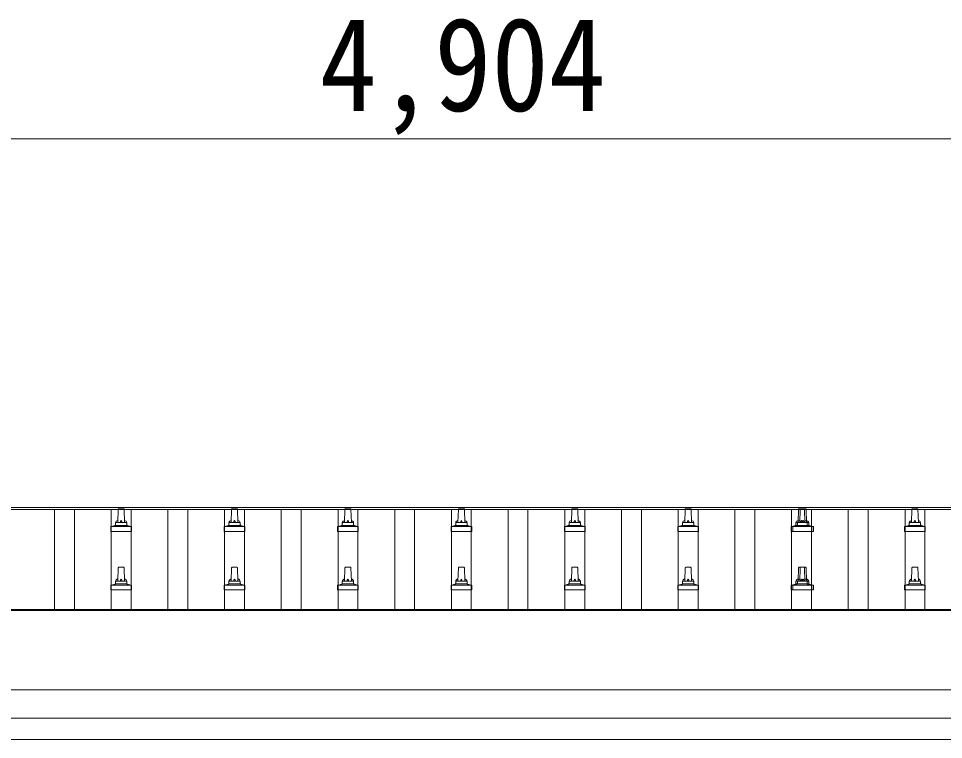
# Model space of a CAD drawing. Units: millimetres at full size, sheet at 1:50; details may follow other scales. Extents: x -14053 to 14053, y -9700 to 9700.
# Drawn here: x -5749 to -4117, y -1986 to -715 of the extents above; entities that cross this region are included whole.
import ezdxf
from ezdxf.enums import TextEntityAlignment as Align

# ---------------------------------------------------------------- set-up
doc = ezdxf.new("R2010")
doc.units = ezdxf.units.MM
doc.header["$LTSCALE"] = 50
for name, color, linetype, lineweight in [('0-2_TEXT1', 4, 'Continuous', 9), ('0-5_ELV2', 5, 'Continuous', 5), ('0-8_TABLE1', 6, 'Continuous', 9)]:
    doc.layers.add(name, color=color, linetype=linetype, lineweight=lineweight)
doc.styles.add('ＭＳ ゴシック', font='')
doc.styles.get('ＭＳ ゴシック').set_extended_font_data('MS Gothic')

msp = doc.modelspace()

# ---------------------------------------------------------------- linework, layer by layer
at = {"layer": '0-2_TEXT1'}
for p, q in [((-7390.66, -1577.16), (-2544.66, -1577.16)), ((-7390.66, -1580.75), (-2544.66, -1580.75)), ((-7388.66, -1756.77), (-2546.66, -1756.77)), ((-7388.66, -1758.66), (-2546.66, -1758.66)), ((-2546.66, -1898.55), (-7388.66, -1898.55)), ((-7388.66, -1948.37), (-2546.66, -1948.37)), ((-7367.66, -1986.27), (-2671.66, -1986.27))]:
    msp.add_line(p, q, dxfattribs=at)
at = {"layer": '0-5_ELV2', "color": 4, "lineweight": 9}
for p, q in [((-5685.16, -1756.77), (-5685.16, -1580.75)), ((-5650.16, -1756.77), (-5650.16, -1580.75)), ((-5585.16, -1756.77), (-5585.16, -1580.75)), ((-5550.16, -1756.77), (-5550.16, -1580.75)), ((-5485.16, -1756.77), (-5485.16, -1580.75)), ((-5450.16, -1756.77), (-5450.16, -1580.75)), ((-5385.16, -1756.77), (-5385.16, -1580.75)), ((-5350.16, -1756.77), (-5350.16, -1580.75)), ((-5285.16, -1756.77), (-5285.16, -1580.75)), ((-5250.16, -1756.77), (-5250.16, -1580.75)), ((-5185.16, -1756.77), (-5185.16, -1580.75)), ((-5150.16, -1756.77), (-5150.16, -1580.75)), ((-5085.16, -1756.77), (-5085.16, -1580.75)), ((-5050.16, -1756.77), (-5050.16, -1580.75)), ((-4985.16, -1756.77), (-4985.16, -1580.75)), ((-4950.16, -1756.77), (-4950.16, -1580.75)), ((-4885.16, -1756.77), (-4885.16, -1580.75)), ((-4850.16, -1756.77), (-4850.16, -1580.75)), ((-4785.16, -1756.77), (-4785.16, -1580.75)), ((-4750.16, -1756.77), (-4750.16, -1580.75)), ((-4685.16, -1756.77), (-4685.16, -1580.75)), ((-4650.16, -1756.77), (-4650.16, -1580.75)), ((-4585.16, -1756.77), (-4585.16, -1580.75)), ((-4550.16, -1756.77), (-4550.16, -1580.75)), ((-4485.16, -1756.77), (-4485.16, -1580.75)), ((-4450.16, -1756.77), (-4450.16, -1580.75)), ((-4385.16, -1756.77), (-4385.16, -1580.75)), ((-4350.16, -1756.77), (-4350.16, -1580.75)), ((-4285.16, -1756.77), (-4285.16, -1580.75)), ((-4250.16, -1756.77), (-4250.16, -1580.75)), ((-4185.16, -1756.77), (-4185.16, -1580.75)), ((-4150.16, -1756.77), (-4150.16, -1580.75))]:
    msp.add_line(p, q, dxfattribs=at)
at = {"layer": '0-5_ELV2'}
for p, q in [((-5573.66, -1603.68), (-5572.93, -1580.16)), ((-5571.94, -1579.18), (-5563.39, -1579.18)), ((-5562.39, -1580.16), (-5561.66, -1603.68)), ((-5373.66, -1603.68), (-5372.93, -1580.16)), ((-5371.94, -1579.18), (-5363.39, -1579.18)), ((-5362.39, -1580.16), (-5361.66, -1603.68)), ((-5173.66, -1603.68), (-5172.93, -1580.16)), ((-5171.94, -1579.18), (-5163.39, -1579.18)), ((-5162.39, -1580.16), (-5161.66, -1603.68)), ((-4973.66, -1603.68), (-4972.93, -1580.16)), ((-4971.94, -1579.18), (-4963.39, -1579.18)), ((-4962.39, -1580.16), (-4961.66, -1603.68)), ((-4773.66, -1603.68), (-4772.93, -1580.16)), ((-4771.94, -1579.18), (-4763.39, -1579.18)), ((-4762.39, -1580.16), (-4761.66, -1603.68)), ((-4573.66, -1603.68), (-4572.93, -1580.16)), ((-4571.94, -1579.18), (-4563.39, -1579.18)), ((-4562.39, -1580.16), (-4561.66, -1603.68)), ((-4373.66, -1603.68), (-4372.93, -1580.16)), ((-4371.94, -1579.18), (-4360.64, -1579.18)), ((-4370.91, -1603.68), (-4370.18, -1580.16)), ((-4362.39, -1580.16), (-4361.66, -1603.68)), ((-4359.64, -1580.16), (-4358.91, -1603.68)), ((-4173.66, -1603.68), (-4172.93, -1580.16)), ((-4171.94, -1579.18), (-4163.39, -1579.18)), ((-4162.39, -1580.16), (-4161.66, -1603.68)), ((-5585.91, -1619.18), (-5585.91, -1611.47)), ((-5585.53, -1610.68), (-5549.79, -1610.68)), ((-5585.15, -1610.49), (-5578.43, -1608.87)), ((-5578.04, -1608.68), (-5557.28, -1608.68)), ((-5577.66, -1607.89), (-5577.66, -1603.68)), ((-5576.66, -1603.68), (-5558.66, -1603.68)), ((-5557.66, -1607.89), (-5557.66, -1603.68)), ((-5550.18, -1610.49), (-5556.9, -1608.87)), ((-5549.41, -1619.18), (-5549.41, -1611.47)), ((-5385.91, -1619.18), (-5385.91, -1611.47)), ((-5385.53, -1610.68), (-5349.79, -1610.68)), ((-5385.15, -1610.49), (-5378.43, -1608.87)), ((-5378.04, -1608.68), (-5357.28, -1608.68)), ((-5377.66, -1607.89), (-5377.66, -1603.68)), ((-5376.66, -1603.68), (-5358.66, -1603.68)), ((-5357.66, -1607.89), (-5357.66, -1603.68)), ((-5350.18, -1610.49), (-5356.9, -1608.87)), ((-5349.41, -1619.18), (-5349.41, -1611.47)), ((-5185.91, -1619.18), (-5185.91, -1611.47)), ((-5185.53, -1610.68), (-5149.79, -1610.68)), ((-5185.15, -1610.49), (-5178.43, -1608.87)), ((-5178.04, -1608.68), (-5157.28, -1608.68)), ((-5177.66, -1607.89), (-5177.66, -1603.68)), ((-5176.66, -1603.68), (-5158.66, -1603.68)), ((-5157.66, -1607.89), (-5157.66, -1603.68)), ((-5150.18, -1610.49), (-5156.9, -1608.87)), ((-5149.41, -1619.18), (-5149.41, -1611.47)), ((-4985.91, -1619.18), (-4985.91, -1611.47)), ((-4985.53, -1610.68), (-4949.79, -1610.68)), ((-4985.15, -1610.49), (-4978.43, -1608.87)), ((-4978.04, -1608.68), (-4957.28, -1608.68)), ((-4977.66, -1607.89), (-4977.66, -1603.68)), ((-4976.66, -1603.68), (-4958.66, -1603.68)), ((-4957.66, -1607.89), (-4957.66, -1603.68)), ((-4950.18, -1610.49), (-4956.9, -1608.87)), ((-4949.41, -1619.18), (-4949.41, -1611.47)), ((-4785.91, -1619.18), (-4785.91, -1611.47)), ((-4785.53, -1610.68), (-4749.79, -1610.68)), ((-4785.15, -1610.49), (-4778.43, -1608.87)), ((-4778.04, -1608.68), (-4757.28, -1608.68)), ((-4777.66, -1607.89), (-4777.66, -1603.68)), ((-4776.66, -1603.68), (-4758.66, -1603.68)), ((-4757.66, -1607.89), (-4757.66, -1603.68)), ((-4750.18, -1610.49), (-4756.9, -1608.87)), ((-4749.41, -1619.18), (-4749.41, -1611.47)), ((-4585.91, -1619.18), (-4585.91, -1611.47)), ((-4585.53, -1610.68), (-4549.79, -1610.68)), ((-4585.15, -1610.49), (-4578.43, -1608.87)), ((-4578.04, -1608.68), (-4557.28, -1608.68)), ((-4577.66, -1607.89), (-4577.66, -1603.68)), ((-4576.66, -1603.68), (-4558.66, -1603.68)), ((-4557.66, -1607.89), (-4557.66, -1603.68)), ((-4550.18, -1610.49), (-4556.9, -1608.87)), ((-4549.41, -1619.18), (-4549.41, -1611.47)), ((-4385.91, -1619.18), (-4385.91, -1611.47)), ((-4385.53, -1610.68), (-4347.04, -1610.68)), ((-4385.15, -1610.49), (-4378.43, -1608.87)), ((-4383.16, -1619.18), (-4383.16, -1611.47)), ((-4382.4, -1610.49), (-4375.68, -1608.87)), ((-4378.04, -1608.68), (-4354.53, -1608.68)), ((-4377.66, -1607.89), (-4377.66, -1603.68)), ((-4376.66, -1603.68), (-4355.91, -1603.68)), ((-4374.91, -1607.89), (-4374.91, -1603.68)), ((-4357.66, -1607.89), (-4357.66, -1603.68)), ((-4350.18, -1610.49), (-4356.9, -1608.87)), ((-4354.91, -1607.89), (-4354.91, -1603.68)), ((-4347.43, -1610.49), (-4354.15, -1608.87)), ((-4349.41, -1619.18), (-4349.41, -1611.47)), ((-4346.66, -1619.18), (-4346.66, -1611.47)), ((-4185.91, -1619.18), (-4185.91, -1611.47)), ((-4185.53, -1610.68), (-4149.79, -1610.68)), ((-4185.15, -1610.49), (-4178.43, -1608.87)), ((-4178.04, -1608.68), (-4157.28, -1608.68)), ((-4177.66, -1607.89), (-4177.66, -1603.68)), ((-4176.66, -1603.68), (-4158.66, -1603.68)), ((-4157.66, -1607.89), (-4157.66, -1603.68)), ((-4150.18, -1610.49), (-4156.9, -1608.87)), ((-4149.41, -1619.18), (-4149.41, -1611.47)), ((-5549.41, -1619.18), (-5585.91, -1619.18)), ((-5349.41, -1619.18), (-5385.91, -1619.18)), ((-5149.41, -1619.18), (-5185.91, -1619.18)), ((-4949.41, -1619.18), (-4985.91, -1619.18)), ((-4749.41, -1619.18), (-4785.91, -1619.18)), ((-4549.41, -1619.18), (-4585.91, -1619.18)), ((-4346.66, -1619.18), (-4385.91, -1619.18)), ((-4149.41, -1619.18), (-4185.91, -1619.18)), ((-5573.66, -1707.01), (-5572.93, -1683.49)), ((-5571.94, -1682.51), (-5563.39, -1682.51)), ((-5562.39, -1683.49), (-5561.66, -1707.01)), ((-5373.66, -1707.01), (-5372.93, -1683.49)), ((-5371.94, -1682.51), (-5363.39, -1682.51)), ((-5362.39, -1683.49), (-5361.66, -1707.01)), ((-5173.66, -1707.01), (-5172.93, -1683.49)), ((-5171.94, -1682.51), (-5163.39, -1682.51)), ((-5162.39, -1683.49), (-5161.66, -1707.01)), ((-4973.66, -1707.01), (-4972.93, -1683.49)), ((-4971.94, -1682.51), (-4963.39, -1682.51)), ((-4962.39, -1683.49), (-4961.66, -1707.01)), ((-4773.66, -1707.01), (-4772.93, -1683.49)), ((-4771.94, -1682.51), (-4763.39, -1682.51)), ((-4762.39, -1683.49), (-4761.66, -1707.01)), ((-4573.66, -1707.01), (-4572.93, -1683.49)), ((-4571.94, -1682.51), (-4563.39, -1682.51)), ((-4562.39, -1683.49), (-4561.66, -1707.01)), ((-4373.66, -1707.01), (-4372.93, -1683.49)), ((-4371.94, -1682.51), (-4360.64, -1682.51)), ((-4370.91, -1707.01), (-4370.18, -1683.49)), ((-4362.39, -1683.49), (-4361.66, -1707.01)), ((-4359.64, -1683.49), (-4358.91, -1707.01)), ((-4173.66, -1707.01), (-4172.93, -1683.49)), ((-4171.94, -1682.51), (-4163.39, -1682.51)), ((-4162.39, -1683.49), (-4161.66, -1707.01)), ((-5585.15, -1713.83), (-5578.43, -1712.2)), ((-5578.04, -1712.01), (-5557.28, -1712.01)), ((-5577.66, -1711.23), (-5577.66, -1707.01)), ((-5576.66, -1707.01), (-5558.66, -1707.01)), ((-5557.66, -1711.23), (-5557.66, -1707.01)), ((-5550.18, -1713.83), (-5556.9, -1712.2)), ((-5385.15, -1713.83), (-5378.43, -1712.2)), ((-5378.04, -1712.01), (-5357.28, -1712.01)), ((-5377.66, -1711.23), (-5377.66, -1707.01)), ((-5376.66, -1707.01), (-5358.66, -1707.01)), ((-5357.66, -1711.23), (-5357.66, -1707.01)), ((-5350.18, -1713.83), (-5356.9, -1712.2)), ((-5185.15, -1713.83), (-5178.43, -1712.2)), ((-5178.04, -1712.01), (-5157.28, -1712.01)), ((-5177.66, -1711.23), (-5177.66, -1707.01)), ((-5176.66, -1707.01), (-5158.66, -1707.01)), ((-5157.66, -1711.23), (-5157.66, -1707.01)), ((-5150.18, -1713.83), (-5156.9, -1712.2)), ((-4985.15, -1713.83), (-4978.43, -1712.2)), ((-4978.04, -1712.01), (-4957.28, -1712.01)), ((-4977.66, -1711.23), (-4977.66, -1707.01)), ((-4976.66, -1707.01), (-4958.66, -1707.01)), ((-4957.66, -1711.23), (-4957.66, -1707.01)), ((-4950.18, -1713.83), (-4956.9, -1712.2)), ((-4785.15, -1713.83), (-4778.43, -1712.2)), ((-4778.04, -1712.01), (-4757.28, -1712.01)), ((-4777.66, -1711.23), (-4777.66, -1707.01)), ((-4776.66, -1707.01), (-4758.66, -1707.01)), ((-4757.66, -1711.23), (-4757.66, -1707.01)), ((-4750.18, -1713.83), (-4756.9, -1712.2)), ((-4585.15, -1713.83), (-4578.43, -1712.2)), ((-4578.04, -1712.01), (-4557.28, -1712.01)), ((-4577.66, -1711.23), (-4577.66, -1707.01)), ((-4576.66, -1707.01), (-4558.66, -1707.01)), ((-4557.66, -1711.23), (-4557.66, -1707.01)), ((-4550.18, -1713.83), (-4556.9, -1712.2)), ((-4385.15, -1713.83), (-4378.43, -1712.2)), ((-4382.4, -1713.83), (-4375.68, -1712.2)), ((-4378.04, -1712.01), (-4354.53, -1712.01)), ((-4377.66, -1711.23), (-4377.66, -1707.01)), ((-4376.66, -1707.01), (-4355.91, -1707.01)), ((-4374.91, -1711.23), (-4374.91, -1707.01)), ((-4357.66, -1711.23), (-4357.66, -1707.01)), ((-4350.18, -1713.83), (-4356.9, -1712.2)), ((-4354.91, -1711.23), (-4354.91, -1707.01)), ((-4347.43, -1713.83), (-4354.15, -1712.2)), ((-4185.15, -1713.83), (-4178.43, -1712.2)), ((-4178.04, -1712.01), (-4157.28, -1712.01)), ((-4177.66, -1711.23), (-4177.66, -1707.01)), ((-4176.66, -1707.01), (-4158.66, -1707.01)), ((-4157.66, -1711.23), (-4157.66, -1707.01)), ((-4150.18, -1713.83), (-4156.9, -1712.2)), ((-5585.91, -1722.51), (-5585.91, -1714.8)), ((-5549.41, -1722.51), (-5585.91, -1722.51)), ((-5585.53, -1714.01), (-5549.79, -1714.01)), ((-5549.41, -1722.51), (-5549.41, -1714.8)), ((-5385.91, -1722.51), (-5385.91, -1714.8)), ((-5349.41, -1722.51), (-5385.91, -1722.51)), ((-5385.53, -1714.01), (-5349.79, -1714.01)), ((-5349.41, -1722.51), (-5349.41, -1714.8)), ((-5185.91, -1722.51), (-5185.91, -1714.8)), ((-5149.41, -1722.51), (-5185.91, -1722.51)), ((-5185.53, -1714.01), (-5149.79, -1714.01)), ((-5149.41, -1722.51), (-5149.41, -1714.8)), ((-4985.91, -1722.51), (-4985.91, -1714.8)), ((-4949.41, -1722.51), (-4985.91, -1722.51)), ((-4985.53, -1714.01), (-4949.79, -1714.01)), ((-4949.41, -1722.51), (-4949.41, -1714.8)), ((-4785.91, -1722.51), (-4785.91, -1714.8)), ((-4749.41, -1722.51), (-4785.91, -1722.51)), ((-4785.53, -1714.01), (-4749.79, -1714.01)), ((-4749.41, -1722.51), (-4749.41, -1714.8)), ((-4585.91, -1722.51), (-4585.91, -1714.8)), ((-4549.41, -1722.51), (-4585.91, -1722.51)), ((-4585.53, -1714.01), (-4549.79, -1714.01)), ((-4549.41, -1722.51), (-4549.41, -1714.8)), ((-4385.91, -1722.51), (-4385.91, -1714.8)), ((-4346.66, -1722.51), (-4385.91, -1722.51)), ((-4385.53, -1714.01), (-4347.04, -1714.01)), ((-4383.16, -1722.51), (-4383.16, -1714.8)), ((-4349.41, -1722.51), (-4349.41, -1714.8)), ((-4346.66, -1722.51), (-4346.66, -1714.8)), ((-4185.91, -1722.51), (-4185.91, -1714.8)), ((-4149.41, -1722.51), (-4185.91, -1722.51)), ((-4185.53, -1714.01), (-4149.79, -1714.01)), ((-4149.41, -1722.51), (-4149.41, -1714.8))]:
    msp.add_line(p, q, dxfattribs=at)
for centre, radius, start, end in [((-5571.94, -1580.18), 1, 90, 178.60509), ((-5563.39, -1580.18), 1, 1.39491, 90), ((-5371.94, -1580.18), 1, 90, 178.60509), ((-5363.39, -1580.18), 1, 1.39491, 90), ((-5171.94, -1580.18), 1, 90, 178.60509), ((-5163.39, -1580.18), 1, 1.39491, 90), ((-4971.94, -1580.18), 1, 90, 178.60509), ((-4963.39, -1580.18), 1, 1.39491, 90), ((-4771.94, -1580.18), 1, 90, 178.60509), ((-4763.39, -1580.18), 1, 1.39491, 90), ((-4571.94, -1580.18), 1, 90, 178.60509), ((-4563.39, -1580.18), 1, 1.39491, 90), ((-4371.94, -1580.18), 1, 90, 178.60509), ((-4369.19, -1580.18), 1, 90, 178.60509), ((-4363.39, -1580.18), 1, 1.39491, 90), ((-4360.64, -1580.18), 1, 1.39491, 90), ((-4171.94, -1580.18), 1, 90, 178.60509), ((-4163.39, -1580.18), 1, 1.39491, 90), ((-5584.91, -1611.47), 1, 103.62699, 180), ((-5578.66, -1607.89), 1, 283.62699, 0), ((-5573.58, -1604.31), 4.13, 90, 171.17633), ((-5576.66, -1604.68), 1, 90, 180), ((-5564.33, -1603.68), 4.83, 133.60282, 180), ((-5570.99, -1603.68), 4.83, 0, 46.39718), ((-5561.75, -1604.31), 4.13, 8.82367, 90), ((-5558.66, -1604.68), 1, 0, 90), ((-5556.66, -1607.89), 1, 180, 256.37301), ((-5550.41, -1611.47), 1, 0, 76.37301), ((-5384.91, -1611.47), 1, 103.62699, 180), ((-5378.66, -1607.89), 1, 283.62699, 0), ((-5373.58, -1604.31), 4.13, 90, 171.17633), ((-5376.66, -1604.68), 1, 90, 180), ((-5364.33, -1603.68), 4.83, 133.60282, 180), ((-5370.99, -1603.68), 4.83, 0, 46.39718), ((-5361.75, -1604.31), 4.13, 8.82367, 90), ((-5358.66, -1604.68), 1, 0, 90), ((-5356.66, -1607.89), 1, 180, 256.37301), ((-5350.41, -1611.47), 1, 0, 76.37301), ((-5184.91, -1611.47), 1, 103.62699, 180), ((-5178.66, -1607.89), 1, 283.62699, 0), ((-5173.58, -1604.31), 4.13, 90, 171.17633), ((-5176.66, -1604.68), 1, 90, 180), ((-5164.33, -1603.68), 4.83, 133.60282, 180), ((-5170.99, -1603.68), 4.83, 0, 46.39718), ((-5161.75, -1604.31), 4.13, 8.82367, 90), ((-5158.66, -1604.68), 1, 0, 90), ((-5156.66, -1607.89), 1, 180, 256.37301), ((-5150.41, -1611.47), 1, 0, 76.37301), ((-4984.91, -1611.47), 1, 103.62699, 180), ((-4978.66, -1607.89), 1, 283.62699, 0), ((-4973.58, -1604.31), 4.13, 90, 171.17633), ((-4976.66, -1604.68), 1, 90, 180), ((-4964.33, -1603.68), 4.83, 133.60282, 180), ((-4970.99, -1603.68), 4.83, 0, 46.39718), ((-4961.75, -1604.31), 4.13, 8.82367, 90), ((-4958.66, -1604.68), 1, 0, 90), ((-4956.66, -1607.89), 1, 180, 256.37301), ((-4950.41, -1611.47), 1, 0, 76.37301), ((-4784.91, -1611.47), 1, 103.62699, 180), ((-4778.66, -1607.89), 1, 283.62699, 0), ((-4773.58, -1604.31), 4.13, 90, 171.17633), ((-4776.66, -1604.68), 1, 90, 180), ((-4764.33, -1603.68), 4.83, 133.60282, 180), ((-4770.99, -1603.68), 4.83, 0, 46.39718), ((-4761.75, -1604.31), 4.13, 8.82367, 90), ((-4758.66, -1604.68), 1, 0, 90), ((-4756.66, -1607.89), 1, 180, 256.37301), ((-4750.41, -1611.47), 1, 0, 76.37301), ((-4584.91, -1611.47), 1, 103.62699, 180), ((-4578.66, -1607.89), 1, 283.62699, 0), ((-4573.58, -1604.31), 4.13, 90, 171.17633), ((-4576.66, -1604.68), 1, 90, 180), ((-4564.33, -1603.68), 4.83, 133.60282, 180), ((-4570.99, -1603.68), 4.83, 0, 46.39718), ((-4561.75, -1604.31), 4.13, 8.82367, 90), ((-4558.66, -1604.68), 1, 0, 90), ((-4556.66, -1607.89), 1, 180, 256.37301), ((-4550.41, -1611.47), 1, 0, 76.37301), ((-4384.91, -1611.47), 1, 103.62699, 180), ((-4382.16, -1611.47), 1, 103.62699, 180), ((-4378.66, -1607.89), 1, 283.62699, 0), ((-4373.58, -1604.31), 4.13, 90, 171.17633), ((-4376.66, -1604.68), 1, 90, 180), ((-4375.91, -1607.89), 1, 283.62699, 0), ((-4370.83, -1604.31), 4.13, 90, 171.17633), ((-4373.91, -1604.68), 1, 90, 180), ((-4364.33, -1603.68), 4.83, 133.60282, 180), ((-4370.99, -1603.68), 4.83, 0, 46.39718), ((-4361.58, -1603.68), 4.83, 133.60282, 180), ((-4368.24, -1603.68), 4.83, 0, 46.39718), ((-4361.75, -1604.31), 4.13, 8.82367, 90), ((-4359, -1604.31), 4.13, 8.82367, 90), ((-4358.66, -1604.68), 1, 0, 90), ((-4356.66, -1607.89), 1, 180, 256.37301), ((-4355.91, -1604.68), 1, 0, 90), ((-4353.91, -1607.89), 1, 180, 256.37301), ((-4350.41, -1611.47), 1, 0, 76.37301), ((-4347.66, -1611.47), 1, 0, 76.37301), ((-4184.91, -1611.47), 1, 103.62699, 180), ((-4178.66, -1607.89), 1, 283.62699, 0), ((-4173.58, -1604.31), 4.13, 90, 171.17633), ((-4176.66, -1604.68), 1, 90, 180), ((-4164.33, -1603.68), 4.83, 133.60282, 180), ((-4170.99, -1603.68), 4.83, 0, 46.39718), ((-4161.75, -1604.31), 4.13, 8.82367, 90), ((-4158.66, -1604.68), 1, 0, 90), ((-4156.66, -1607.89), 1, 180, 256.37301), ((-4150.41, -1611.47), 1, 0, 76.37301), ((-5571.94, -1683.51), 1, 90, 178.60509), ((-5563.39, -1683.51), 1, 1.39491, 90), ((-5371.94, -1683.51), 1, 90, 178.60509), ((-5363.39, -1683.51), 1, 1.39491, 90), ((-5171.94, -1683.51), 1, 90, 178.60509), ((-5163.39, -1683.51), 1, 1.39491, 90), ((-4971.94, -1683.51), 1, 90, 178.60509), ((-4963.39, -1683.51), 1, 1.39491, 90), ((-4771.94, -1683.51), 1, 90, 178.60509), ((-4763.39, -1683.51), 1, 1.39491, 90), ((-4571.94, -1683.51), 1, 90, 178.60509), ((-4563.39, -1683.51), 1, 1.39491, 90), ((-4371.94, -1683.51), 1, 90, 178.60509), ((-4369.19, -1683.51), 1, 90, 178.60509), ((-4363.39, -1683.51), 1, 1.39491, 90), ((-4360.64, -1683.51), 1, 1.39491, 90), ((-4171.94, -1683.51), 1, 90, 178.60509), ((-4163.39, -1683.51), 1, 1.39491, 90), ((-5578.66, -1711.23), 1, 283.62699, 0), ((-5573.58, -1707.65), 4.13, 90, 171.17633), ((-5576.66, -1708.01), 1, 90, 180), ((-5564.33, -1707.01), 4.83, 133.60282, 180), ((-5570.99, -1707.01), 4.83, 0, 46.39718), ((-5561.75, -1707.65), 4.13, 8.82367, 90), ((-5558.66, -1708.01), 1, 0, 90), ((-5556.66, -1711.23), 1, 180, 256.37301), ((-5378.66, -1711.23), 1, 283.62699, 0), ((-5373.58, -1707.65), 4.13, 90, 171.17633), ((-5376.66, -1708.01), 1, 90, 180), ((-5364.33, -1707.01), 4.83, 133.60282, 180), ((-5370.99, -1707.01), 4.83, 0, 46.39718), ((-5361.75, -1707.65), 4.13, 8.82367, 90), ((-5358.66, -1708.01), 1, 0, 90), ((-5356.66, -1711.23), 1, 180, 256.37301), ((-5178.66, -1711.23), 1, 283.62699, 0), ((-5173.58, -1707.65), 4.13, 90, 171.17633), ((-5176.66, -1708.01), 1, 90, 180), ((-5164.33, -1707.01), 4.83, 133.60282, 180), ((-5170.99, -1707.01), 4.83, 0, 46.39718), ((-5161.75, -1707.65), 4.13, 8.82367, 90), ((-5158.66, -1708.01), 1, 0, 90), ((-5156.66, -1711.23), 1, 180, 256.37301), ((-4978.66, -1711.23), 1, 283.62699, 0), ((-4973.58, -1707.65), 4.13, 90, 171.17633), ((-4976.66, -1708.01), 1, 90, 180), ((-4964.33, -1707.01), 4.83, 133.60282, 180), ((-4970.99, -1707.01), 4.83, 0, 46.39718), ((-4961.75, -1707.65), 4.13, 8.82367, 90), ((-4958.66, -1708.01), 1, 0, 90), ((-4956.66, -1711.23), 1, 180, 256.37301), ((-4778.66, -1711.23), 1, 283.62699, 0), ((-4773.58, -1707.65), 4.13, 90, 171.17633), ((-4776.66, -1708.01), 1, 90, 180), ((-4764.33, -1707.01), 4.83, 133.60282, 180), ((-4770.99, -1707.01), 4.83, 0, 46.39718), ((-4761.75, -1707.65), 4.13, 8.82367, 90), ((-4758.66, -1708.01), 1, 0, 90), ((-4756.66, -1711.23), 1, 180, 256.37301), ((-4578.66, -1711.23), 1, 283.62699, 0), ((-4573.58, -1707.65), 4.13, 90, 171.17633), ((-4576.66, -1708.01), 1, 90, 180), ((-4564.33, -1707.01), 4.83, 133.60282, 180), ((-4570.99, -1707.01), 4.83, 0, 46.39718), ((-4561.75, -1707.65), 4.13, 8.82367, 90), ((-4558.66, -1708.01), 1, 0, 90), ((-4556.66, -1711.23), 1, 180, 256.37301), ((-4378.66, -1711.23), 1, 283.62699, 0), ((-4373.58, -1707.65), 4.13, 90, 171.17633), ((-4376.66, -1708.01), 1, 90, 180), ((-4375.91, -1711.23), 1, 283.62699, 0), ((-4370.83, -1707.65), 4.13, 90, 171.17633), ((-4373.91, -1708.01), 1, 90, 180), ((-4364.33, -1707.01), 4.83, 133.60282, 180), ((-4370.99, -1707.01), 4.83, 0, 46.39718), ((-4361.58, -1707.01), 4.83, 133.60282, 180), ((-4368.24, -1707.01), 4.83, 0, 46.39718), ((-4361.75, -1707.65), 4.13, 8.82367, 90), ((-4359, -1707.65), 4.13, 8.82367, 90), ((-4358.66, -1708.01), 1, 0, 90), ((-4356.66, -1711.23), 1, 180, 256.37301), ((-4355.91, -1708.01), 1, 0, 90), ((-4353.91, -1711.23), 1, 180, 256.37301), ((-4178.66, -1711.23), 1, 283.62699, 0), ((-4173.58, -1707.65), 4.13, 90, 171.17633), ((-4176.66, -1708.01), 1, 90, 180), ((-4164.33, -1707.01), 4.83, 133.60282, 180), ((-4170.99, -1707.01), 4.83, 0, 46.39718), ((-4161.75, -1707.65), 4.13, 8.82367, 90), ((-4158.66, -1708.01), 1, 0, 90), ((-4156.66, -1711.23), 1, 180, 256.37301), ((-5584.91, -1714.8), 1, 103.62699, 180), ((-5550.41, -1714.8), 1, 0, 76.37301), ((-5384.91, -1714.8), 1, 103.62699, 180), ((-5350.41, -1714.8), 1, 0, 76.37301), ((-5184.91, -1714.8), 1, 103.62699, 180), ((-5150.41, -1714.8), 1, 0, 76.37301), ((-4984.91, -1714.8), 1, 103.62699, 180), ((-4950.41, -1714.8), 1, 0, 76.37301), ((-4784.91, -1714.8), 1, 103.62699, 180), ((-4750.41, -1714.8), 1, 0, 76.37301), ((-4584.91, -1714.8), 1, 103.62699, 180), ((-4550.41, -1714.8), 1, 0, 76.37301), ((-4384.91, -1714.8), 1, 103.62699, 180), ((-4382.16, -1714.8), 1, 103.62699, 180), ((-4350.41, -1714.8), 1, 0, 76.37301), ((-4347.66, -1714.8), 1, 0, 76.37301), ((-4184.91, -1714.8), 1, 103.62699, 180), ((-4150.41, -1714.8), 1, 0, 76.37301)]:
    msp.add_arc(centre, radius, start, end, dxfattribs=at)
at = {"layer": '0-8_TABLE1'}
msp.add_line((-2515.66, -927.16), (-7419.66, -927.16), dxfattribs=at)

# ---------------------------------------------------------------- texts
at = {"layer": '0-8_TABLE1', "color": 7, "style": 'ＭＳ ゴシック', "width": 0.9}
msp.add_text('4,904', height=165, dxfattribs=at).set_placement((-5217.66, -927.16), align=Align.BOTTOM_LEFT)

doc.saveas('drawing.dxf')
